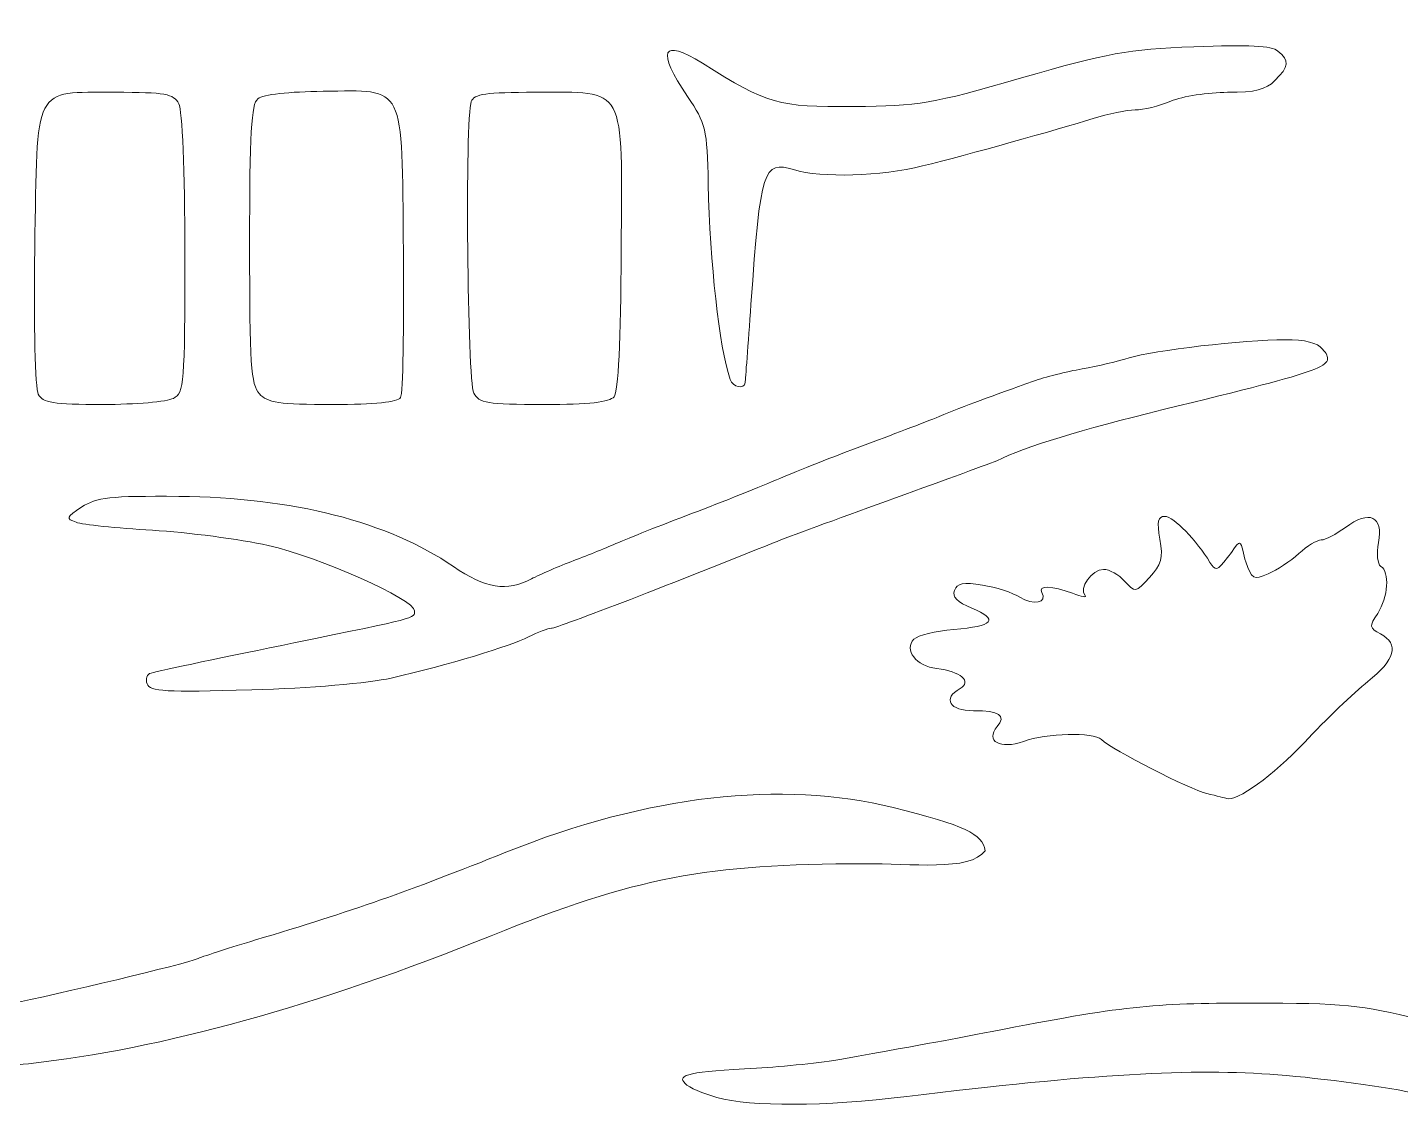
# Model space of a CAD drawing. Header units: millimetres. Extents: x -6423 to -1759, y 6 to 2012.
# Drawn here: x -5750.6 to -5635.9, y 81.1 to 171.8 of the extents above; entities that cross this region are included whole.
import ezdxf

# ---------------------------------------------------------------- set-up
doc = ezdxf.new("R2010")
doc.units = ezdxf.units.MM
doc.header["$MEASUREMENT"] = 0
doc.layers.add('layer 1', color=7, linetype='Continuous')

msp = doc.modelspace()

# ---------------------------------------------------------------- linework, layer by layer
at = {"layer": 'layer 1', "color": 177, "lineweight": 9}
for points, knots in [([(-5628.626, 159.6276), (-5628.6367, 153.9034), (-5630.7162, 148.1812), (-5631.779, 150.951), (-5631.779, 150.951), (-5632.1722, 151.9748), (-5632.1605, 159.6882), (-5631.7581, 165.3618), (-5631.7581, 165.3618), (-5631.4507, 169.6914), (-5631.3703, 169.935), (-5629.7402, 171.4682), (-5629.7402, 171.4682), (-5627.777, 173.3149), (-5625.1859, 178.5336), (-5625.1859, 180.6411), (-5625.1859, 180.6411), (-5625.1859, 183.3833), (-5627.075, 188.1394), (-5629.7629, 192.1648), (-5629.7629, 192.1648), (-5631.4245, 194.6528), (-5635.2894, 199.0402), (-5639.8274, 203.5903), (-5639.8274, 203.5903), (-5647.1403, 210.9226), (-5647.2027, 211.0038), (-5648.3222, 214.6673), (-5648.3222, 214.6673), (-5649.803, 219.5117), (-5653.3399, 226.828), (-5656.3536, 231.2803), (-5656.3536, 231.2803), (-5658.8139, 234.9151), (-5659.0518, 236.3274), (-5657.203, 236.3274), (-5657.203, 236.3274), (-5655.1596, 236.3274), (-5649.6328, 229.8814), (-5646.6503, 224.0196), (-5646.6503, 224.0196), (-5645.4645, 221.6898), (-5642.4168, 213.2), (-5642.4168, 212.2279), (-5642.4168, 212.2279), (-5642.4168, 211.7986), (-5640.1947, 209.2359), (-5637.4792, 206.5331), (-5637.4792, 206.5331), (-5633.5026, 202.5757), (-5632.4501, 201.7628), (-5632.0711, 202.3577), (-5632.0711, 202.3577), (-5631.8123, 202.7639), (-5631.5975, 203.3609), (-5631.5933, 203.6842), (-5631.5933, 203.6842), (-5631.5844, 204.3925), (-5628.8167, 210.3047), (-5626.5319, 214.4971), (-5626.5319, 214.4971), (-5624.6711, 217.9125), (-5621.3203, 222.4995), (-5618.9635, 224.8577), (-5618.9635, 224.8577), (-5617.8287, 225.9935), (-5617.2254, 227.219), (-5616.8056, 229.2401), (-5616.8056, 229.2401), (-5616.4851, 230.7833), (-5615.5811, 234.043), (-5614.7966, 236.4841), (-5614.7966, 236.4841), (-5614.0121, 238.9253), (-5613.3701, 241.2119), (-5613.3701, 241.5657), (-5613.3701, 241.5657), (-5613.3701, 241.9195), (-5612.9482, 243.1564), (-5612.4324, 244.3142), (-5612.4324, 244.3142), (-5611.9169, 245.4724), (-5611.1157, 247.4168), (-5610.6524, 248.6353), (-5610.6524, 248.6353), (-5607.6203, 256.6078), (-5605.1579, 260.4507), (-5603.0826, 260.4507), (-5603.0826, 260.4507), (-5601.1937, 260.4507), (-5600.3022, 259.278), (-5599.339, 255.5277), (-5599.339, 255.5277), (-5598.8873, 253.7675), (-5598.229, 251.9953), (-5597.8766, 251.5891), (-5597.8766, 251.5891), (-5597.5242, 251.1831), (-5596.6482, 249.6779), (-5595.93, 248.2446), (-5595.93, 248.2446), (-5594.7318, 245.8538), (-5593.3417, 243.8242), (-5585.9552, 233.6796), (-5585.9552, 233.6796), (-5583.3871, 230.1526), (-5578.1453, 222.4385), (-5575.2096, 217.8657), (-5575.2096, 217.8657), (-5574.3404, 216.5118), (-5572.3527, 212.9671), (-5570.7921, 209.9885), (-5570.7921, 209.9885), (-5570.4844, 209.4011), (-5570.1979, 208.8594), (-5569.9314, 208.3609), (-5569.9314, 208.3609), (-5570.0253, 208.5251), (-5569.1702, 207.3414), (-5570.4252, 206.3629), (-5570.4252, 206.3629), (-5571.5376, 205.4954), (-5572.4051, 206.4781), (-5572.5377, 206.7043), (-5572.5377, 206.7043), (-5573.5988, 208.5176), (-5575.272, 211.3143), (-5577.7036, 215.3494), (-5577.7036, 215.3494), (-5578.5013, 216.6731), (-5579.708, 218.4183), (-5580.3848, 219.2277), (-5580.3848, 219.2277), (-5581.0619, 220.037), (-5582.8341, 222.6579), (-5584.3234, 225.0516), (-5584.3234, 225.0516), (-5585.8127, 227.4452), (-5588.8037, 231.9886), (-5590.9697, 235.148), (-5590.9697, 235.148), (-5593.1358, 238.307), (-5595.2139, 241.471), (-5595.5872, 242.179), (-5595.5872, 242.179), (-5595.9608, 242.8869), (-5596.695, 243.9384), (-5597.2186, 244.5159), (-5597.2186, 244.5159), (-5597.7426, 245.093), (-5598.6902, 246.8429), (-5599.3248, 248.4041), (-5599.3248, 248.4041), (-5600.7017, 251.7922), (-5602.6366, 254.1713), (-5603.687, 253.7682), (-5603.687, 253.7682), (-5604.0954, 253.6115), (-5605.0246, 252.0049), (-5605.752, 250.1976), (-5605.752, 250.1976), (-5606.4795, 248.3907), (-5607.297, 246.3583), (-5607.5682, 245.6815), (-5607.5682, 245.6815), (-5609.1706, 241.6837), (-5612.2147, 231.2367), (-5613.5814, 225.0445), (-5613.5814, 225.0445), (-5614.0312, 223.0071), (-5614.7261, 221.7592), (-5616.5234, 219.763), (-5616.5234, 219.763), (-5619.3024, 216.6759), (-5621.7393, 213.3879), (-5621.7393, 212.7249), (-5621.7393, 212.7249), (-5621.7393, 212.4654), (-5622.0219, 212.0758), (-5622.3672, 211.8592), (-5622.3672, 211.8592), (-5623.2456, 211.3083), (-5627.1637, 203.3141), (-5627.1587, 202.0826), (-5627.1587, 202.0826), (-5627.1587, 201.5249), (-5627.4799, 200.639), (-5627.8777, 200.1133), (-5627.8777, 200.1133), (-5629.0309, 198.5882), (-5628.7756, 197.537), (-5626.3724, 193.9225), (-5626.3724, 193.9225), (-5619.1142, 183.0043), (-5618.5941, 176.2502), (-5624.568, 170.4806), (-5624.568, 170.4806), (-5627.627, 167.5261), (-5628.6161, 164.8811), (-5628.626, 159.6276)], [0, 0, 0, 0, 0.01960784, 0.01960784, 0.01960784, 0.01960784, 0.03921569, 0.03921569, 0.03921569, 0.03921569, 0.05882353, 0.05882353, 0.05882353, 0.05882353, 0.07843137, 0.07843137, 0.07843137, 0.07843137, 0.09803922, 0.09803922, 0.09803922, 0.09803922, 0.11764706, 0.11764706, 0.11764706, 0.11764706, 0.1372549, 0.1372549, 0.1372549, 0.1372549, 0.15686275, 0.15686275, 0.15686275, 0.15686275, 0.17647059, 0.17647059, 0.17647059, 0.17647059, 0.19607843, 0.19607843, 0.19607843, 0.19607843, 0.21568627, 0.21568627, 0.21568627, 0.21568627, 0.23529412, 0.23529412, 0.23529412, 0.23529412, 0.25490196, 0.25490196, 0.25490196, 0.25490196, 0.2745098, 0.2745098, 0.2745098, 0.2745098, 0.29411765, 0.29411765, 0.29411765, 0.29411765, 0.31372549, 0.31372549, 0.31372549, 0.31372549, 0.33333333, 0.33333333, 0.33333333, 0.33333333, 0.35294118, 0.35294118, 0.35294118, 0.35294118, 0.37254902, 0.37254902, 0.37254902, 0.37254902, 0.39215686, 0.39215686, 0.39215686, 0.39215686, 0.41176471, 0.41176471, 0.41176471, 0.41176471, 0.43137255, 0.43137255, 0.43137255, 0.43137255, 0.45098039, 0.45098039, 0.45098039, 0.45098039, 0.47058824, 0.47058824, 0.47058824, 0.47058824, 0.49019608, 0.49019608, 0.49019608, 0.49019608, 0.50980392, 0.50980392, 0.50980392, 0.50980392, 0.52941176, 0.52941176, 0.52941176, 0.52941176, 0.54901961, 0.54901961, 0.54901961, 0.54901961, 0.56862745, 0.56862745, 0.56862745, 0.56862745, 0.58823529, 0.58823529, 0.58823529, 0.58823529, 0.60784314, 0.60784314, 0.60784314, 0.60784314, 0.62745098, 0.62745098, 0.62745098, 0.62745098, 0.64705882, 0.64705882, 0.64705882, 0.64705882, 0.66666667, 0.66666667, 0.66666667, 0.66666667, 0.68627451, 0.68627451, 0.68627451, 0.68627451, 0.70588235, 0.70588235, 0.70588235, 0.70588235, 0.7254902, 0.7254902, 0.7254902, 0.7254902, 0.74509804, 0.74509804, 0.74509804, 0.74509804, 0.76470588, 0.76470588, 0.76470588, 0.76470588, 0.78431373, 0.78431373, 0.78431373, 0.78431373, 0.80392157, 0.80392157, 0.80392157, 0.80392157, 0.82352941, 0.82352941, 0.82352941, 0.82352941, 0.84313725, 0.84313725, 0.84313725, 0.84313725, 0.8627451, 0.8627451, 0.8627451, 0.8627451, 0.88235294, 0.88235294, 0.88235294, 0.88235294, 0.90196078, 0.90196078, 0.90196078, 0.90196078, 0.92156863, 0.92156863, 0.92156863, 0.92156863, 0.94117647, 0.94117647, 0.94117647, 0.94117647, 0.96078431, 0.96078431, 0.96078431, 0.96078431, 1, 1, 1, 1]), ([(-5690.6208, 142.1723), (-5690.691, 141.565), (-5691.6631, 141.755), (-5691.8807, 142.4183), (-5691.8807, 142.4183), (-5692.789, 145.1909), (-5693.5643, 152.1425), (-5693.7026, 158.7548), (-5693.7026, 158.7548), (-5693.7997, 163.3946), (-5693.8883, 163.7686), (-5695.4343, 166.0659), (-5695.4343, 166.0659), (-5698.0478, 169.9499), (-5697.5915, 170.9687), (-5694.19, 168.8448), (-5694.19, 168.8448), (-5688.6512, 165.387), (-5687.9425, 165.1842), (-5681.5557, 165.2335), (-5681.5557, 165.2335), (-5676.0388, 165.276), (-5675.11, 165.4341), (-5667.5245, 167.625), (-5667.5245, 167.625), (-5660.2653, 169.7216), (-5658.7338, 169.9977), (-5653.1219, 170.2225), (-5653.1219, 170.2225), (-5648.5296, 170.4065), (-5646.645, 170.3097), (-5646.1065, 169.863), (-5646.1065, 169.863), (-5645.1298, 169.0526), (-5645.1777, 168.5807), (-5646.355, 167.4034), (-5646.355, 167.4034), (-5647.1222, 166.6363), (-5647.996, 166.4186), (-5650.3096, 166.4186), (-5650.3096, 166.4186), (-5651.9428, 166.4186), (-5654.0745, 166.0864), (-5655.0465, 165.6801), (-5655.0465, 165.6801), (-5656.0186, 165.2742), (-5657.3664, 164.9417), (-5658.0418, 164.9417), (-5658.0418, 164.9417), (-5658.7168, 164.9417), (-5660.2961, 164.6198), (-5661.5507, 164.2263), (-5661.5507, 164.2263), (-5664.6296, 163.261), (-5671.9931, 161.2116), (-5675.7899, 160.2629), (-5675.7899, 160.2629), (-5679.285, 159.3897), (-5684.2251, 159.2486), (-5686.5762, 159.9548), (-5686.5762, 159.9548), (-5689.1188, 160.7181), (-5689.323, 160.0725), (-5690.1373, 148.6956), (-5690.1373, 148.6956), (-5690.3797, 145.3108), (-5690.5971, 142.3754), (-5690.6208, 142.1723)], [0, 0, 0, 0, 0.05555556, 0.05555556, 0.05555556, 0.05555556, 0.11111111, 0.11111111, 0.11111111, 0.11111111, 0.16666667, 0.16666667, 0.16666667, 0.16666667, 0.22222222, 0.22222222, 0.22222222, 0.22222222, 0.27777778, 0.27777778, 0.27777778, 0.27777778, 0.33333333, 0.33333333, 0.33333333, 0.33333333, 0.38888889, 0.38888889, 0.38888889, 0.38888889, 0.44444444, 0.44444444, 0.44444444, 0.44444444, 0.5, 0.5, 0.5, 0.5, 0.55555556, 0.55555556, 0.55555556, 0.55555556, 0.61111111, 0.61111111, 0.61111111, 0.61111111, 0.66666667, 0.66666667, 0.66666667, 0.66666667, 0.72222222, 0.72222222, 0.72222222, 0.72222222, 0.77777778, 0.77777778, 0.77777778, 0.77777778, 0.83333333, 0.83333333, 0.83333333, 0.83333333, 0.88888889, 0.88888889, 0.88888889, 0.88888889, 1, 1, 1, 1]), ([(-5744.2761, 140.326), (-5748.4778, 140.326), (-5749.2832, 140.4547), (-5749.676, 141.1889), (-5749.676, 141.1889), (-5749.9394, 141.6809), (-5750.0663, 146.8834), (-5749.9713, 153.2996), (-5749.9713, 153.2996), (-5749.7664, 167.1623), (-5750.1454, 166.4186), (-5743.2821, 166.4186), (-5743.2821, 166.4186), (-5739.011, 166.4186), (-5738.3938, 166.3087), (-5737.9428, 165.4664), (-5737.9428, 165.4664), (-5737.633, 164.8875), (-5737.4334, 159.9736), (-5737.4334, 152.9299), (-5737.4334, 152.9299), (-5737.4334, 141.9805), (-5737.4855, 141.3176), (-5738.3856, 140.8358), (-5738.3856, 140.8358), (-5738.9092, 140.5554), (-5741.5599, 140.326), (-5744.2761, 140.326)], [0, 0, 0, 0, 0.125, 0.125, 0.125, 0.125, 0.25, 0.25, 0.25, 0.25, 0.375, 0.375, 0.375, 0.375, 0.5, 0.5, 0.5, 0.5, 0.625, 0.625, 0.625, 0.625, 0.75, 0.75, 0.75, 0.75, 1, 1, 1, 1]), ([(-5725.078, 140.326), (-5729.5973, 140.326), (-5730.5095, 140.4604), (-5731.2029, 141.2265), (-5731.2029, 141.2265), (-5731.9126, 142.0106), (-5732.0179, 143.6233), (-5732.0179, 153.7201), (-5732.0179, 153.7201), (-5732.0179, 163.0476), (-5731.8832, 165.4253), (-5731.3298, 165.8847), (-5731.3298, 165.8847), (-5730.9232, 166.2222), (-5728.6915, 166.4767), (-5725.8746, 166.5072), (-5725.8746, 166.5072), (-5718.9206, 166.5824), (-5719.3024, 167.3467), (-5719.167, 153.0866), (-5719.167, 153.0866), (-5719.106, 146.7019), (-5719.2166, 141.2187), (-5719.4123, 140.9021), (-5719.4123, 140.9021), (-5719.6484, 140.5199), (-5721.5556, 140.326), (-5725.078, 140.326)], [0, 0, 0, 0, 0.125, 0.125, 0.125, 0.125, 0.25, 0.25, 0.25, 0.25, 0.375, 0.375, 0.375, 0.375, 0.5, 0.5, 0.5, 0.5, 0.625, 0.625, 0.625, 0.625, 0.75, 0.75, 0.75, 0.75, 1, 1, 1, 1]), ([(-5707.4451, 140.326), (-5712.2186, 140.326), (-5712.8368, 140.4267), (-5713.2924, 141.2782), (-5713.2924, 141.2782), (-5713.8383, 142.2981), (-5714.0283, 164.2717), (-5713.5033, 165.6401), (-5713.5033, 165.6401), (-5713.2576, 166.2803), (-5712.3044, 166.4186), (-5708.1424, 166.4186), (-5708.1424, 166.4186), (-5700.4609, 166.4186), (-5700.8987, 167.2297), (-5700.9735, 153.1408), (-5700.9735, 153.1408), (-5701.0136, 145.6422), (-5701.2221, 141.3927), (-5701.5709, 140.9723), (-5701.5709, 140.9723), (-5701.953, 140.5118), (-5703.6402, 140.326), (-5707.4451, 140.326)], [0, 0, 0, 0, 0.14285714, 0.14285714, 0.14285714, 0.14285714, 0.28571429, 0.28571429, 0.28571429, 0.28571429, 0.42857143, 0.42857143, 0.42857143, 0.42857143, 0.57142857, 0.57142857, 0.57142857, 0.57142857, 0.71428571, 0.71428571, 0.71428571, 0.71428571, 1, 1, 1, 1]), ([(-5669.5966, 135.6238), (-5671.6337, 134.8173), (-5685.9604, 129.6985), (-5688.202, 128.7864), (-5688.202, 128.7864), (-5695.8324, 125.6816), (-5706.3756, 121.6182), (-5706.801, 121.6182), (-5706.801, 121.6182), (-5707.0878, 121.6182), (-5707.9496, 121.2967), (-5708.716, 120.9039), (-5708.716, 120.9039), (-5710.2801, 120.1027), (-5715.3865, 118.5705), (-5720.2021, 117.4573), (-5720.2021, 117.4573), (-5722.0392, 117.033), (-5726.9995, 116.6132), (-5731.8467, 116.4721), (-5731.8467, 116.4721), (-5739.085, 116.2619), (-5740.3319, 116.3332), (-5740.5768, 116.972), (-5740.5768, 116.972), (-5740.7342, 117.3815), (-5740.5896, 117.7902), (-5740.2556, 117.8799), (-5740.2556, 117.8799), (-5739.5229, 118.0767), (-5733.7192, 119.3018), (-5728.3253, 120.3983), (-5728.3253, 120.3983), (-5718.0673, 122.4836), (-5718.2332, 122.4396), (-5718.2332, 123.0742), (-5718.2332, 123.0742), (-5718.2332, 124.026), (-5726.2128, 127.5913), (-5730.474, 128.5432), (-5730.474, 128.5432), (-5732.8124, 129.0654), (-5737.1625, 129.6368), (-5740.1411, 129.8127), (-5740.1411, 129.8127), (-5743.1194, 129.9885), (-5745.9884, 130.2874), (-5746.5163, 130.4763), (-5746.5163, 130.4763), (-5747.399, 130.7929), (-5747.3607, 130.8961), (-5746.0398, 131.7579), (-5746.0398, 131.7579), (-5744.7941, 132.5708), (-5743.7174, 132.6881), (-5737.9414, 132.6413), (-5737.9414, 132.6413), (-5728.4299, 132.5644), (-5720.4205, 130.5199), (-5714.9983, 126.7855), (-5714.9983, 126.7855), (-5712.3157, 124.9378), (-5710.5456, 124.6574), (-5708.4625, 125.7497), (-5708.4625, 125.7497), (-5707.744, 126.1268), (-5706.1589, 126.8118), (-5704.9405, 127.2719), (-5704.9405, 127.2719), (-5703.7221, 127.7324), (-5702.0605, 128.4053), (-5701.2483, 128.7672), (-5701.2483, 128.7672), (-5700.4358, 129.1292), (-5697.6667, 130.2253), (-5695.0944, 131.2031), (-5695.0944, 131.2031), (-5692.522, 132.1804), (-5689.1989, 133.5074), (-5687.7096, 134.1508), (-5687.7096, 134.1508), (-5686.2203, 134.7946), (-5683.1187, 136.0177), (-5680.8172, 136.8692), (-5680.8172, 136.8692), (-5678.5157, 137.7204), (-5675.6354, 138.8229), (-5674.4169, 139.3192), (-5674.4169, 139.3192), (-5672.2544, 140.1998), (-5670.027, 141.0361), (-5666.5401, 142.2762), (-5666.5401, 142.2762), (-5665.5925, 142.6133), (-5663.7597, 143.0752), (-5662.4675, 143.3028), (-5662.4675, 143.3028), (-5661.1756, 143.5304), (-5659.4031, 143.9431), (-5658.5292, 144.2203), (-5658.5292, 144.2203), (-5656.5656, 144.8425), (-5648.8788, 145.7415), (-5645.5205, 145.7415), (-5645.5205, 145.7415), (-5643.8323, 145.7415), (-5642.8177, 145.4862), (-5642.3725, 144.9499), (-5642.3725, 144.9499), (-5641.1774, 143.5099), (-5641.6723, 143.322), (-5655.7091, 139.8935), (-5655.7091, 139.8935), (-5662.56, 138.2202), (-5667.1573, 136.8064), (-5669.5956, 135.6242)], [0, 0, 0, 0, 0.03333333, 0.03333333, 0.03333333, 0.03333333, 0.06666667, 0.06666667, 0.06666667, 0.06666667, 0.1, 0.1, 0.1, 0.1, 0.13333333, 0.13333333, 0.13333333, 0.13333333, 0.16666667, 0.16666667, 0.16666667, 0.16666667, 0.2, 0.2, 0.2, 0.2, 0.23333333, 0.23333333, 0.23333333, 0.23333333, 0.26666667, 0.26666667, 0.26666667, 0.26666667, 0.3, 0.3, 0.3, 0.3, 0.33333333, 0.33333333, 0.33333333, 0.33333333, 0.36666667, 0.36666667, 0.36666667, 0.36666667, 0.4, 0.4, 0.4, 0.4, 0.43333333, 0.43333333, 0.43333333, 0.43333333, 0.46666667, 0.46666667, 0.46666667, 0.46666667, 0.5, 0.5, 0.5, 0.5, 0.53333333, 0.53333333, 0.53333333, 0.53333333, 0.56666667, 0.56666667, 0.56666667, 0.56666667, 0.6, 0.6, 0.6, 0.6, 0.63333333, 0.63333333, 0.63333333, 0.63333333, 0.66666667, 0.66666667, 0.66666667, 0.66666667, 0.7, 0.7, 0.7, 0.7, 0.73333333, 0.73333333, 0.73333333, 0.73333333, 0.76666667, 0.76666667, 0.76666667, 0.76666667, 0.8, 0.8, 0.8, 0.8, 0.83333333, 0.83333333, 0.83333333, 0.83333333, 0.86666667, 0.86666667, 0.86666667, 0.86666667, 0.9, 0.9, 0.9, 0.9, 0.93333333, 0.93333333, 0.93333333, 0.93333333, 1, 1, 1, 1]), ([(-5650.401, 107.3914), (-5650.4773, 107.419), (-5651.2136, 107.6034), (-5652.0371, 107.8005), (-5652.0371, 107.8005), (-5653.4902, 108.1486), (-5659.9104, 111.4399), (-5660.8537, 112.3201), (-5660.8537, 112.3201), (-5661.5287, 112.9497), (-5665.4549, 112.8565), (-5667.3664, 112.1656), (-5667.3664, 112.1656), (-5669.3003, 111.4661), (-5670.5843, 112.1812), (-5669.5757, 113.3964), (-5669.5757, 113.3964), (-5668.7866, 114.3472), (-5669.3471, 114.7258), (-5671.545, 114.7258), (-5671.545, 114.7258), (-5673.5437, 114.7258), (-5674.1581, 115.7475), (-5672.6628, 116.5845), (-5672.6628, 116.5845), (-5671.6319, 117.1613), (-5672.6376, 118.0206), (-5674.6137, 118.2514), (-5674.6137, 118.2514), (-5676.3305, 118.4521), (-5677.3948, 119.8223), (-5676.5156, 120.7011), (-5676.5156, 120.7011), (-5676.1926, 121.024), (-5674.6984, 121.3903), (-5673.1946, 121.515), (-5673.1946, 121.515), (-5669.8547, 121.7919), (-5669.3903, 122.3407), (-5671.6843, 123.2993), (-5671.6843, 123.2993), (-5672.9141, 123.813), (-5673.3367, 124.2487), (-5673.1293, 124.7886), (-5673.1293, 124.7886), (-5672.9007, 125.3852), (-5672.3909, 125.4816), (-5670.7959, 125.231), (-5670.7959, 125.231), (-5669.6736, 125.0545), (-5668.2669, 124.5936), (-5667.6695, 124.2065), (-5667.6695, 124.2065), (-5666.5681, 123.4928), (-5665.3035, 123.7665), (-5665.8225, 124.606), (-5665.8225, 124.606), (-5666.2008, 125.2182), (-5664.9568, 125.1867), (-5663.2594, 124.5415), (-5663.2594, 124.5415), (-5662.5029, 124.2536), (-5662.0374, 124.1721), (-5662.2253, 124.36), (-5662.2253, 124.36), (-5662.7879, 124.9229), (-5661.65, 126.5413), (-5660.6914, 126.5413), (-5660.6914, 126.5413), (-5660.2011, 126.5413), (-5659.4013, 126.1006), (-5658.9139, 125.5621), (-5658.9139, 125.5621), (-5658.0329, 124.5883), (-5658.0205, 124.5904), (-5656.8354, 125.8691), (-5656.8354, 125.8691), (-5655.8371, 126.9465), (-5655.6956, 127.4658), (-5655.9654, 129.064), (-5655.9654, 129.064), (-5656.2207, 130.5749), (-5656.1342, 130.9723), (-5655.5499, 130.9723), (-5655.5499, 130.9723), (-5654.8501, 130.9723), (-5652.8635, 128.9445), (-5651.7865, 127.1308), (-5651.7865, 127.1308), (-5651.3384, 126.3757), (-5651.1969, 126.414), (-5650.3216, 127.5261), (-5650.3216, 127.5261), (-5650.0089, 127.8136), (-5649.5683, 128.7867), (-5649.3088, 128.7289), (-5649.3088, 128.7289), (-5649.0621, 128.6736), (-5649.0114, 127.7175), (-5648.8001, 127.1847), (-5648.8001, 127.1847), (-5648.2836, 125.7149), (-5648.1623, 125.649), (-5646.9322, 126.1697), (-5646.9322, 126.1697), (-5646.2086, 126.4764), (-5645.0508, 127.2393), (-5644.3588, 127.865), (-5644.3588, 127.865), (-5643.6671, 128.4907), (-5642.8273, 129.003), (-5642.493, 129.003), (-5642.493, 129.003), (-5642.1583, 129.003), (-5641.2448, 129.4759), (-5640.4631, 130.0537), (-5640.4631, 130.0537), (-5638.464, 131.5317), (-5637.2874, 130.9936), (-5637.7007, 128.7899), (-5637.7007, 128.7899), (-5637.8833, 127.8171), (-5637.8025, 126.9784), (-5637.5086, 126.7969), (-5637.5086, 126.7969), (-5636.7524, 126.3296), (-5636.8953, 124.2068), (-5637.7731, 122.8668), (-5637.7731, 122.8668), (-5638.4945, 121.766), (-5638.4782, 121.6529), (-5637.527, 121.1439), (-5637.527, 121.1439), (-5635.9548, 120.3023), (-5636.3097, 118.9877), (-5638.6012, 117.1627), (-5638.6012, 117.1627), (-5639.7519, 116.2463), (-5642.1335, 113.9608), (-5643.8937, 112.084), (-5643.8937, 112.084), (-5646.4741, 109.332), (-5649.5789, 107.0933), (-5650.401, 107.3914)], [0, 0, 0, 0, 0.02702703, 0.02702703, 0.02702703, 0.02702703, 0.05405405, 0.05405405, 0.05405405, 0.05405405, 0.08108108, 0.08108108, 0.08108108, 0.08108108, 0.10810811, 0.10810811, 0.10810811, 0.10810811, 0.13513514, 0.13513514, 0.13513514, 0.13513514, 0.16216216, 0.16216216, 0.16216216, 0.16216216, 0.18918919, 0.18918919, 0.18918919, 0.18918919, 0.21621622, 0.21621622, 0.21621622, 0.21621622, 0.24324324, 0.24324324, 0.24324324, 0.24324324, 0.27027027, 0.27027027, 0.27027027, 0.27027027, 0.2972973, 0.2972973, 0.2972973, 0.2972973, 0.32432432, 0.32432432, 0.32432432, 0.32432432, 0.35135135, 0.35135135, 0.35135135, 0.35135135, 0.37837838, 0.37837838, 0.37837838, 0.37837838, 0.40540541, 0.40540541, 0.40540541, 0.40540541, 0.43243243, 0.43243243, 0.43243243, 0.43243243, 0.45945946, 0.45945946, 0.45945946, 0.45945946, 0.48648649, 0.48648649, 0.48648649, 0.48648649, 0.51351351, 0.51351351, 0.51351351, 0.51351351, 0.54054054, 0.54054054, 0.54054054, 0.54054054, 0.56756757, 0.56756757, 0.56756757, 0.56756757, 0.59459459, 0.59459459, 0.59459459, 0.59459459, 0.62162162, 0.62162162, 0.62162162, 0.62162162, 0.64864865, 0.64864865, 0.64864865, 0.64864865, 0.67567568, 0.67567568, 0.67567568, 0.67567568, 0.7027027, 0.7027027, 0.7027027, 0.7027027, 0.72972973, 0.72972973, 0.72972973, 0.72972973, 0.75675676, 0.75675676, 0.75675676, 0.75675676, 0.78378378, 0.78378378, 0.78378378, 0.78378378, 0.81081081, 0.81081081, 0.81081081, 0.81081081, 0.83783784, 0.83783784, 0.83783784, 0.83783784, 0.86486486, 0.86486486, 0.86486486, 0.86486486, 0.89189189, 0.89189189, 0.89189189, 0.89189189, 0.91891892, 0.91891892, 0.91891892, 0.91891892, 0.94594595, 0.94594595, 0.94594595, 0.94594595, 1, 1, 1, 1]), ([(-5758.6029, 84.2657), (-5762.4639, 83.7722), (-5778.7259, 83.2883), (-5782.9722, 83.5404), (-5782.9722, 83.5404), (-5789.7834, 83.9445), (-5794.5416, 85.3158), (-5794.5416, 86.8742), (-5794.5416, 86.8742), (-5794.5416, 87.4304), (-5792.1455, 87.5921), (-5781.3723, 87.7619), (-5781.3723, 87.7619), (-5768.9574, 87.9583), (-5759.7721, 88.7268), (-5752.2026, 90.2027), (-5752.2026, 90.2027), (-5747.9106, 91.0397), (-5737.55, 93.5301), (-5736.3294, 94.0186), (-5736.3294, 94.0186), (-5735.7179, 94.2629), (-5733.5565, 94.9595), (-5731.5255, 95.566), (-5731.5255, 95.566), (-5723.4845, 97.9685), (-5718.6816, 99.6521), (-5710.602, 102.9005), (-5710.602, 102.9005), (-5698.7557, 107.6629), (-5687.5738, 108.9519), (-5678.247, 106.6306), (-5678.247, 106.6306), (-5672.281, 105.1456), (-5670.7679, 104.4359), (-5670.5673, 103.0288), (-5670.5673, 103.0288), (-5671.8208, 101.2563), (-5676.8269, 101.9848), (-5680.6598, 101.932), (-5680.6598, 101.932), (-5693.8383, 101.9401), (-5699.7788, 100.7947), (-5711.8329, 95.922), (-5711.8329, 95.922), (-5726.355, 90.0516), (-5739.3839, 86.4452), (-5750.4797, 85.2246), (-5750.4797, 85.2246), (-5752.9166, 84.9566), (-5756.5719, 84.5252), (-5758.6029, 84.2657)], [0, 0, 0, 0, 0.07142857, 0.07142857, 0.07142857, 0.07142857, 0.14285714, 0.14285714, 0.14285714, 0.14285714, 0.21428571, 0.21428571, 0.21428571, 0.21428571, 0.28571429, 0.28571429, 0.28571429, 0.28571429, 0.35714286, 0.35714286, 0.35714286, 0.35714286, 0.42857143, 0.42857143, 0.42857143, 0.42857143, 0.5, 0.5, 0.5, 0.5, 0.57142857, 0.57142857, 0.57142857, 0.57142857, 0.64285714, 0.64285714, 0.64285714, 0.64285714, 0.71428571, 0.71428571, 0.71428571, 0.71428571, 0.78571429, 0.78571429, 0.78571429, 0.78571429, 0.85714286, 0.85714286, 0.85714286, 0.85714286, 1, 1, 1, 1]), ([(-5677.1246, 82.4829), (-5684.0443, 81.6377), (-5690.071, 81.6079), (-5692.9825, 82.4045), (-5692.9825, 82.4045), (-5694.1223, 82.7165), (-5695.3177, 83.2362), (-5695.6382, 83.5595), (-5695.6382, 83.5595), (-5696.3883, 84.3164), (-5695.2539, 84.5635), (-5689.6789, 84.8584), (-5689.6789, 84.8584), (-5687.3771, 84.98), (-5684.1648, 85.3182), (-5682.5401, 85.6093), (-5682.5401, 85.6093), (-5674.8951, 86.9805), (-5673.4363, 87.2489), (-5669.9862, 87.9186), (-5669.9862, 87.9186), (-5659.0518, 90.0414), (-5656.7507, 90.2931), (-5648.3243, 90.2892), (-5648.3243, 90.2892), (-5640.5421, 90.2856), (-5639.1851, 90.1527), (-5634.2936, 88.9179), (-5634.2936, 88.9179), (-5627.275, 87.1464), (-5621.8808, 87.262), (-5617.9737, 89.2675), (-5617.9737, 89.2675), (-5615.0026, 90.7926), (-5611.6688, 92.9863), (-5608.1141, 95.7557), (-5608.1141, 95.7557), (-5601.583, 100.844), (-5598.0854, 102.9965), (-5592.5288, 105.3491), (-5592.5288, 105.3491), (-5590.0281, 106.408), (-5587.7699, 106.6703), (-5587.7699, 105.9017), (-5587.7699, 105.9017), (-5587.7699, 105.231), (-5590.2362, 102.418), (-5590.8244, 102.418), (-5590.8244, 102.418), (-5591.8921, 102.418), (-5599.9654, 96.7363), (-5609.6779, 89.1498), (-5609.6779, 89.1498), (-5612.1148, 87.2461), (-5615.7449, 84.8698), (-5617.7447, 83.869), (-5617.7447, 83.869), (-5622.5512, 81.464), (-5627.0899, 81.1407), (-5634.2936, 82.6896), (-5634.2936, 82.6896), (-5637.0013, 83.272), (-5642.3182, 83.9941), (-5646.109, 84.2944), (-5646.109, 84.2944), (-5653.2463, 84.8595), (-5661.707, 84.3653), (-5677.1246, 82.4829)], [0, 0, 0, 0, 0.05555556, 0.05555556, 0.05555556, 0.05555556, 0.11111111, 0.11111111, 0.11111111, 0.11111111, 0.16666667, 0.16666667, 0.16666667, 0.16666667, 0.22222222, 0.22222222, 0.22222222, 0.22222222, 0.27777778, 0.27777778, 0.27777778, 0.27777778, 0.33333333, 0.33333333, 0.33333333, 0.33333333, 0.38888889, 0.38888889, 0.38888889, 0.38888889, 0.44444444, 0.44444444, 0.44444444, 0.44444444, 0.5, 0.5, 0.5, 0.5, 0.55555556, 0.55555556, 0.55555556, 0.55555556, 0.61111111, 0.61111111, 0.61111111, 0.61111111, 0.66666667, 0.66666667, 0.66666667, 0.66666667, 0.72222222, 0.72222222, 0.72222222, 0.72222222, 0.77777778, 0.77777778, 0.77777778, 0.77777778, 0.83333333, 0.83333333, 0.83333333, 0.83333333, 0.88888889, 0.88888889, 0.88888889, 0.88888889, 1, 1, 1, 1])]:
    msp.add_open_spline(points, degree=3, knots=knots, dxfattribs=at)
for points in [[(-5691.8807, 142.4183), (-5691.8807, 142.4183), (-5691.8807, 142.4183), (-5691.8807, 142.4183)], [(-5749.676, 141.1889), (-5749.676, 141.1889), (-5749.676, 141.1889), (-5749.676, 141.1889)], [(-5731.2029, 141.2265), (-5731.2029, 141.2265), (-5731.2029, 141.2265), (-5731.2029, 141.2265)], [(-5713.2924, 141.2782), (-5713.2924, 141.2782), (-5713.2924, 141.2782), (-5713.2924, 141.2782)], [(-5740.5768, 116.972), (-5740.5768, 116.972), (-5740.5768, 116.972), (-5740.5768, 116.972)], [(-5652.0371, 107.8005), (-5652.0371, 107.8005), (-5652.0371, 107.8005), (-5652.0371, 107.8005)], [(-5692.9825, 82.4045), (-5692.9825, 82.4045), (-5692.9825, 82.4045), (-5692.9825, 82.4045)]]:
    msp.add_open_spline(points, degree=3, dxfattribs=at)

doc.saveas('drawing.dxf')
